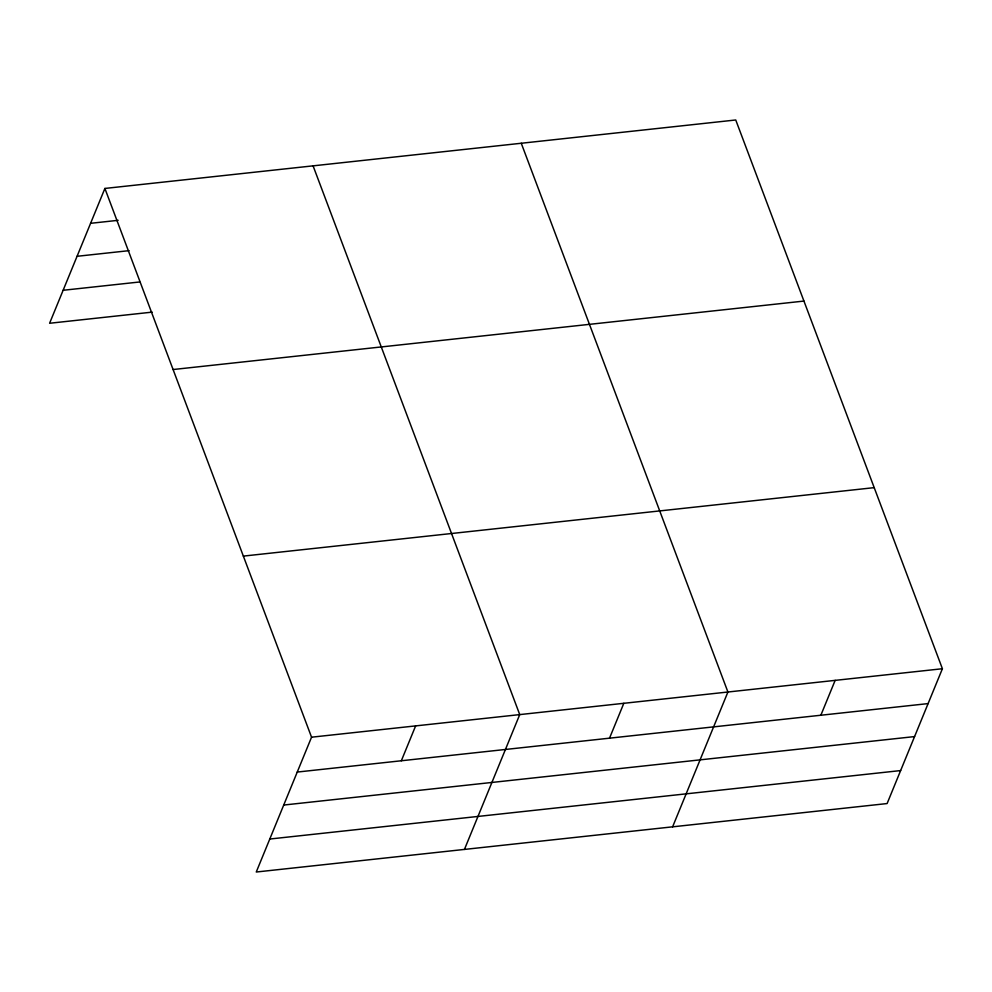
<?xml version="1.0" encoding="UTF-8"?>
<svg xmlns="http://www.w3.org/2000/svg" width="992" height="992" viewBox="0 0 992 992"><rect width="100%" height="100%" fill="white"/><g stroke="black" fill="none" stroke-linecap="round" stroke-linejoin="round"><path stroke-width="1.49" d="M104.892 188.443L311.55 737.192L256.258 872.018L887.108 803.557L942.4 668.732L735.742 119.982L104.892 188.443L49.6 323.268L152.16 312.133M401.338 760.765L415.636 725.896M464.442 849.425L519.734 714.6L313.075 165.85M609.522 738.172L623.819 703.303M672.613 826.832L727.917 692.007L521.259 143.257M820.855 715.244L835.152 680.376M90.594 223.312L118.147 220.323M77.066 256.296L129.109 250.654M63.128 290.284L139.661 281.976M173.092 369.532L803.942 301.072M243.35 556.103L874.2 487.642M311.55 737.192L942.4 668.732M297.253 772.061L928.103 703.601M283.724 805.045L914.574 736.585M269.787 839.034L900.637 770.573"/></g></svg>
